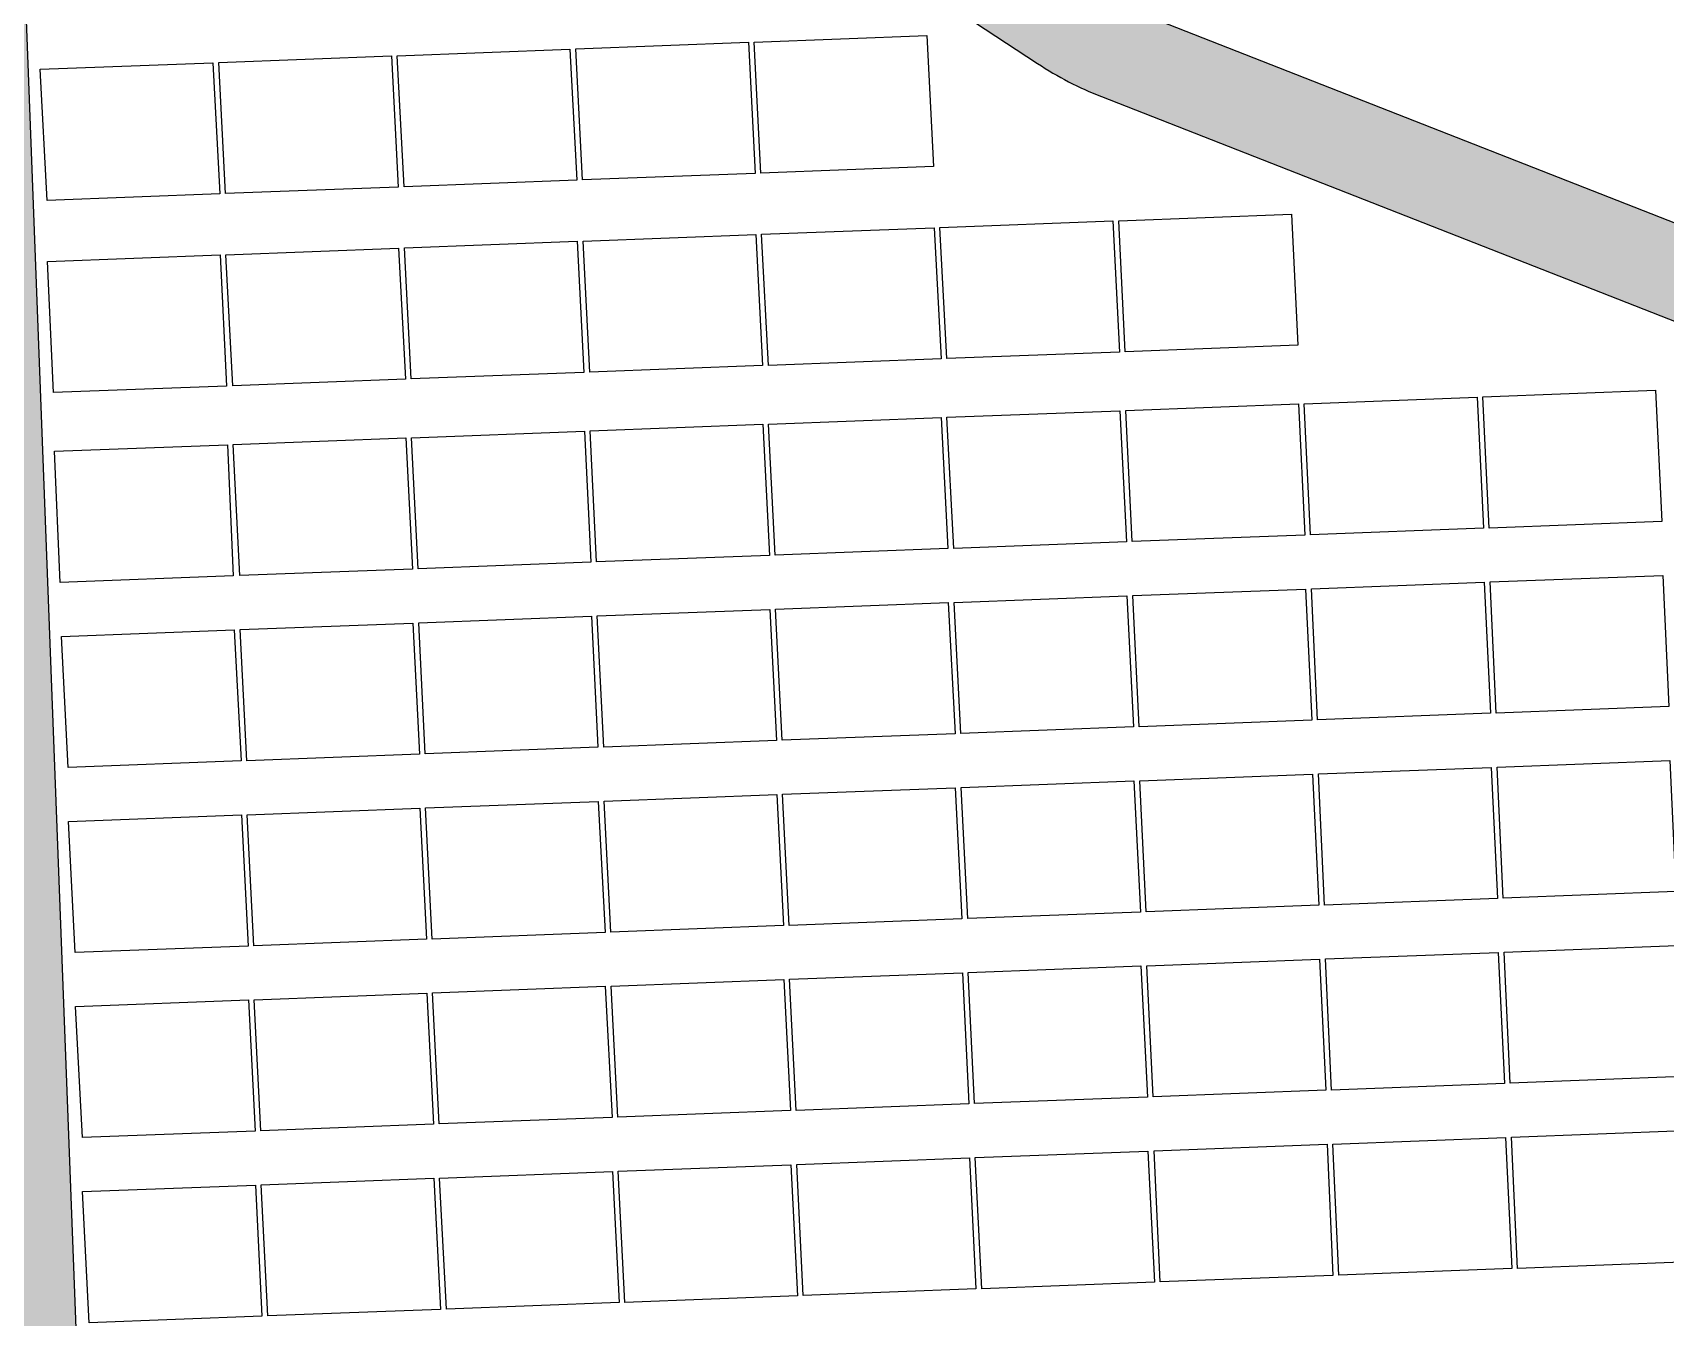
# Model space of a CAD drawing. Header units: metres. Extents: x 1956498 to 1957612, y 2277909 to 2278547.
# Drawn here: x 1957134.7 to 1957205.9, y 2278287.7 to 2278343.8 of the extents above; entities that cross this region are included whole.
import ezdxf

# ---------------------------------------------------------------- set-up
doc = ezdxf.new("R2010")
doc.units = ezdxf.units.M
doc.layers.add('PVcase PV Modules (full frames)', color=142, linetype='Continuous')
doc.layers.add('UBS-100-Circulation intérieure lourde', color=252, linetype='Continuous')

# ---------------------------------------------------------------- blocks, each defined once
blk = doc.blocks.new('3P6@20DEG F FX ID1 PVBlock')
at = {"color": 0, "transparency": 33554687}
blk.add_polyline3d([(0, 0, 2.083586713139974), (7.539539347030692, 0.2870042413902952, 2.083586713139975), (7.757297679336461, -5.433460050740019, 1.675326544159361e-15), (0.2177583323057694, -5.720464292130313, 0)], close=True, dxfattribs=at)

msp = doc.modelspace()

# ---------------------------------------------------------------- hatches: boundary and pattern name
at = {"layer": 'UBS-100-Circulation intérieure lourde', "transparency": 33554687}
h = msp.add_hatch(color=256, dxfattribs=at)
h.dxf.hatch_style = 1
edge = h.paths.add_edge_path()
edge.add_line((1957100.904591382, 2278468.555866703), (1957100.753361517, 2278472.558173093))
edge.add_line((1957100.753361517, 2278472.558173093), (1957132.816654769, 2278473.769706397))
edge.add_line((1957132.816654769, 2278473.769706397), (1957132.808612478, 2278474.269761042))
edge.add_line((1957132.808612478, 2278474.269761042), (1957136.783818054, 2278474.420594237))
edge.add_line((1957136.783818054, 2278474.420594237), (1957136.813778432, 2278473.92137124))
edge.add_line((1957136.813778432, 2278473.92137124), (1957168.819853343, 2278475.135793599))
edge.add_line((1957168.819853343, 2278475.135793599), (1957168.958625583, 2278471.138123934))
edge.add_arc((1957169.336977691, 2278460.238777386), 10.90591149256798, 91.98812632865867, 146.5138370634228)
edge.add_arc((1957147.782390997, 2278474.560560356), 14.97295363485333, 272.12011294739364, 326.31405675284907, ccw=False)
edge.add_line((1957148.336308048, 2278459.597856174), (1957137.373009112, 2278459.181870291))
edge.add_line((1957137.373009112, 2278459.181870291), (1957139.756809385, 2278396.356865772))
edge.add_arc((1957150.748899526, 2278396.773944095), 11.00000000018047, 182.1729597419471, 212.5768232497092)
edge.add_arc((1957160.318095263, 2278402.888247491), 22.35580085564231, 212.576823236195, 215.8159889456511)
edge.add_line((1957142.18976407, 2278389.805990803), (1957161.181589846, 2278366.263666817))
edge.add_line((1957161.181589846, 2278366.263666817), (1957173.172571108, 2278351.399553539))
edge.add_arc((1957181.763192118, 2278358.269868718), 11.0000000000305, 218.6509348811032, 236.6019506149951)
edge.add_line((1957175.708216624, 2278349.086336078), (1957180.739224132, 2278345.769243584))
edge.add_arc((1957186.794199627, 2278354.952776224), 10.99999999965227, 236.6019506092874, 248.5926727573044)
edge.add_line((1957182.779245289, 2278344.711675617), (1957212.706367968, 2278332.978949256))
edge.add_arc((1957216.721322306, 2278343.220049854), 10.99999999124453, 248.592672742742, 263.4648716894179)
edge.add_line((1957215.469386391, 2278332.291524964), (1957237.256257819, 2278329.795692536))
edge.add_arc((1957238.508193734, 2278340.724217435), 11.00000000050915, 263.4648716925292, 282.4663375182736)
edge.add_line((1957240.882719537, 2278329.983564418), (1957257.158739038, 2278333.581839886))
edge.add_arc((1957260.396728769, 2278318.935494864), 15.00000000056504, 70.81176229011601, 102.46633751617708, ccw=False)
edge.add_line((1957265.326820291, 2278333.102152818), (1957277.43753311, 2278328.887543925))
edge.add_line((1957277.43753311, 2278328.887543925), (1957282.107586167, 2278327.262334291))
edge.add_arc((1957285.722986615, 2278337.651216771), 10.99999998111232, 250.8117622640968, 275.210651010546)
edge.add_line((1957286.721981409, 2278326.696673925), (1957305.396247846, 2278327.397689088))
edge.add_arc((1957311.79115068, 2278336.347840748), 10.99999986384021, 234.4541106983642, 249.8540380461771)
edge.add_line((1957308.002608678, 2278326.020839901), (1957334.030594218, 2278316.471950349))
edge.add_line((1957334.030594218, 2278316.471950349), (1957351.043339089, 2278310.230483009))
edge.add_line((1957351.043339089, 2278310.230483009), (1957353.180141164, 2278309.252055776))
edge.add_line((1957353.180141164, 2278309.252055776), (1957355.121922724, 2278307.966086621))
edge.add_line((1957355.121922724, 2278307.966086621), (1957356.983712384, 2278306.241898282))
edge.add_line((1957356.983712384, 2278306.241898282), (1957357.869576325, 2278305.17477735))
edge.add_line((1957357.869576325, 2278305.17477735), (1957365.41469694, 2278294.107743418))
edge.add_line((1957365.41469694, 2278294.107743418), (1957367.833314173, 2278291.187657315))
edge.add_line((1957367.833314173, 2278291.187657315), (1957375.338810458, 2278282.125993856))
edge.add_line((1957375.338810458, 2278282.125993856), (1957391.693018509, 2278266.737307523))
edge.add_line((1957391.693018509, 2278266.737307523), (1957415.143981138, 2278246.4004236))
edge.add_arc((1957422.350790108, 2278254.710772837), 10.99999999805316, 229.0678792570999, 272.1729597533138)
edge.add_line((1957422.767868433, 2278243.718682698), (1957436.849690486, 2278244.252996251))
edge.add_arc((1957437.418433656, 2278229.263782424), 14.99999999824896, 18.602666770644987, 92.17295975412998, ccw=False)
edge.add_line((1957451.634737105, 2278234.048833751), (1957459.386959118, 2278211.017118323))
edge.add_line((1957459.386959118, 2278211.017118323), (1957459.859538958, 2278211.171857152))
edge.add_line((1957459.859538958, 2278211.171857152), (1957461.135928173, 2278207.380822813))
edge.add_line((1957461.135928173, 2278207.380822813), (1957460.660946449, 2278207.232124338))
edge.add_line((1957460.660946449, 2278207.232124338), (1957472.307757829, 2278172.629652306))
edge.add_line((1957472.307757829, 2278172.629652306), (1957482.139038813, 2278142.82980691))
edge.add_line((1957482.139038813, 2278142.82980691), (1957490.961148555, 2278124.362410211))
edge.add_line((1957490.961148555, 2278124.362410211), (1957501.430666543, 2278087.278296096))
edge.add_arc((1957489.981897774, 2278083.429523094), 12.07838399484327, -2.899720893765277, 18.581281932083016, ccw=False)
edge.add_arc((1957485.544816651, 2278082.818500897), 16.49999999976717, -85.94319670902001, 4.851017365581356e-09, ccw=False)
edge.add_line((1957486.712116225, 2278066.359843246), (1957468.603688631, 2278064.880594921))
edge.add_line((1957468.603688631, 2278064.880594921), (1957468.017484826, 2278072.056691711))
edge.add_line((1957468.017484826, 2278072.056691711), (1957452.169641392, 2278070.762106868))
edge.add_line((1957452.169641392, 2278070.762106868), (1957452.755845196, 2278063.58601008))
edge.add_line((1957452.755845196, 2278063.58601008), (1957439.457871038, 2278062.49971996))
edge.add_line((1957439.457871038, 2278062.49971996), (1957276.33056151, 2278056.440173714))
edge.add_line((1957276.33056151, 2278056.440173714), (1957276.365446014, 2278055.436294499))
edge.add_line((1957276.365446014, 2278055.436294499), (1957272.36788014, 2278055.29677117))
edge.add_line((1957272.36788014, 2278055.29677117), (1957272.333308326, 2278056.291691277))
edge.add_line((1957272.333308326, 2278056.291691277), (1957145.539253832, 2278051.581784401))
edge.add_line((1957145.539253832, 2278051.581784401), (1957145.575410645, 2278050.57795129))
edge.add_line((1957145.575410645, 2278050.57795129), (1957141.57784469, 2278050.438430268))
edge.add_line((1957141.57784469, 2278050.438430268), (1957141.542000643, 2278051.433301963))
edge.add_line((1957141.542000643, 2278051.433301963), (1957109.513162946, 2278050.243554987))
edge.add_line((1957109.513162946, 2278050.243554987), (1957109.364676943, 2278054.240904152))
edge.add_arc((1957108.934951128, 2278065.365050067), 11.13244297632317, 272.2122362774586, 329.7688181543946)
edge.add_arc((1957130.551031363, 2278050.802065572), 14.97289109195535, 92.14139192983538, 143.2535382792884, ccw=False)
edge.add_line((1957129.991559715, 2278065.764500505), (1957140.983981809, 2278066.172830197))
edge.add_line((1957140.983981809, 2278066.172830197), (1957139.700374595, 2278100.023537196))
edge.add_line((1957139.700374595, 2278100.023537196), (1957134.254311841, 2278099.816894541))
edge.add_line((1957134.254311841, 2278099.816894541), (1957133.799317311, 2278111.808265605))
edge.add_line((1957133.799317311, 2278111.808265605), (1957139.245398338, 2278112.014908954))
edge.add_line((1957139.245398338, 2278112.014908954), (1957135.885699768, 2278200.559537599))
edge.add_line((1957135.885699768, 2278200.559537599), (1957130.439624615, 2278200.352894474))
edge.add_line((1957130.439624615, 2278200.352894474), (1957129.984630086, 2278212.344265537))
edge.add_line((1957129.984630086, 2278212.344265537), (1957135.430704443, 2278212.550908633))
edge.add_line((1957135.430704443, 2278212.550908633), (1957128.486866818, 2278395.555306019))
edge.add_arc((1957124.389092964, 2278405.763550209), 10.99999999987719, 291.8714186655437, 362.1729597322981)
edge.add_line((1957135.381183105, 2278406.18062853), (1957135.179725075, 2278411.490050555))
edge.add_line((1957135.179725075, 2278411.490050555), (1957129.733644062, 2278411.283407202))
edge.add_line((1957129.733644062, 2278411.283407202), (1957129.278649522, 2278423.274778265))
edge.add_line((1957129.278649522, 2278423.274778265), (1957134.724730542, 2278423.481421619))
edge.add_line((1957134.724730542, 2278423.481421619), (1957133.375885425, 2278459.030205446))
edge.add_line((1957133.375885425, 2278459.030205446), (1957122.355004078, 2278458.612034686))
edge.add_arc((1957121.786260912, 2278473.601248515), 15.00000000047225, 218.0847095167218, 272.1729597360186, ccw=False)
edge.add_arc((1957101.321669703, 2278457.56377656), 11.00000000104933, 38.08470952014623, 92.17295973328002)
edge = h.paths.add_edge_path(flags=16)
edge.add_arc((1957181.763192115, 2278358.269868713), 14.99999999371181, 218.6509348683465, 236.6019506101183)
edge.add_line((1957173.506407352, 2278345.746869663), (1957178.537414862, 2278342.42977717))
edge.add_arc((1957186.794199627, 2278354.952776224), 14.99999999964584, 236.601950611236, 248.5926727572719)
edge.add_line((1957181.319261893, 2278340.987639032), (1957211.246384573, 2278329.254912671))
edge.add_arc((1957216.721322308, 2278343.220049864), 15.00000000022276, 248.5926727562651, 263.4648716904609)
edge.add_line((1957215.014136968, 2278328.317515911), (1957236.801008394, 2278325.821683482))
edge.add_arc((1957238.508193735, 2278340.724217433), 14.99999999803783, 263.4648716859144, 282.466337513755)
edge.add_line((1957241.746183464, 2278326.077872412), (1957258.022202966, 2278329.67614788))
edge.add_arc((1957260.396728768, 2278318.935494853), 11.00000001114596, 70.81176230296711, 102.4663374986028, ccw=False)
edge.add_line((1957264.012129219, 2278329.324377364), (1957266.630044662, 2278328.413325316))
edge.add_arc((1957262.59806393, 2278317.019735591), 12.08597350032316, -15.41110296215021, 70.51207012407531, ccw=False)
edge.add_line((1957274.249473271, 2278313.807973484), (1957271.268073141, 2278305.86399994))
edge.add_arc((1957284.375373826, 2278300.944785682), 14.00000000534359, 159.428716907625, 189.0600247172175)
edge.add_line((1957270.550039033, 2278298.740218142), (1957275.336335544, 2278268.724285087))
edge.add_line((1957275.336335544, 2278268.724285087), (1957280.981075901, 2278231.085650635))
edge.add_line((1957280.981075901, 2278231.085650635), (1957283.527617385, 2278205.796692873))
edge.add_arc((1957271.587998805, 2278204.594399987), 12.00000000110145, -23.736856637049584, 5.750173460289716, ccw=False)
edge.add_line((1957282.572844923, 2278199.763959449), (1957267.709824848, 2278165.964146144))
edge.add_arc((1957281.440882496, 2278159.926095472), 15.00000000091574, 156.2631433617379, 182.1273524674696)
edge.add_line((1957266.451220697, 2278159.369283854), (1957269.745535526, 2278070.955737291))
edge.add_line((1957269.745535526, 2278070.955737291), (1957260.790970654, 2278070.623107655))
edge.add_arc((1957261.332977255, 2278055.659967308), 14.97295362267295, 92.07450565045008, 146.2684495008284)
edge.add_arc((1957239.789797498, 2278069.998903105), 10.90591148178588, 272.12735244067653, 326.46822982138144, ccw=False)
edge.add_line((1957240.194633374, 2278059.100508125), (1957177.433644996, 2278056.769339506))
edge.add_arc((1957177.059529884, 2278067.931453968), 11.16838221888475, 214.7713054980718, 271.9196359207036, ccw=False)
edge.add_arc((1957156.534410311, 2278051.72215383), 15.02232377643744, 40.92128798083349, 92.07303260785335)
edge.add_line((1957155.99100252, 2278066.734645949), (1957144.981396258, 2278066.316923982))
edge.add_line((1957144.981396258, 2278066.316923982), (1957133.75025469, 2278362.334591734))
edge.add_arc((1957144.742344828, 2278362.751670063), 10.9999999976357, 111.87141570956379, 182.1729597764313, ccw=False)
edge.add_arc((1957144.742344829, 2278362.751670065), 10.99999999612718, 38.89346214562062, 111.87141571430351, ccw=False)
edge.add_line((1957153.303807609, 2278369.658286818), (1957170.048708923, 2278348.901257111))
edge = h.paths.add_edge_path(flags=16)
edge.add_line((1957272.025767218, 2278117.055929944), (1957270.448463843, 2278159.517766952))
edge.add_arc((1957281.440882495, 2278159.926095471), 11.00000000016977, 156.2631433570347, 182.1273524628736, ccw=False)
edge.add_line((1957271.371440221, 2278164.353999298), (1957286.234460295, 2278198.153812604))
edge.add_arc((1957271.587998805, 2278204.594399986), 16.00000000069108, 336.2631433642026, 365.7501734605682)
edge.add_line((1957287.507490244, 2278206.197457168), (1957284.908020246, 2278231.578369985))
edge.add_line((1957284.908020246, 2278231.578369985), (1957283.141755098, 2278243.447678879))
edge.add_line((1957283.141755098, 2278243.447678879), (1957279.289349033, 2278269.335863126))
edge.add_line((1957279.289349033, 2278269.335863126), (1957274.500134686, 2278299.370094582))
edge.add_arc((1957284.375373817, 2278300.944785681), 9.999999997873525, 159.4287168936976, 189.0600247196681, ccw=False)
edge.add_line((1957275.013016192, 2278304.458510152), (1957279.214042345, 2278315.652190693))
edge.add_arc((1957289.512635735, 2278311.787093775), 10.99999999983523, 92.17295974688648, 159.428716893729, ccw=False)
edge.add_line((1957289.095557411, 2278322.779183916), (1957301.544302269, 2278323.251532811))
edge.add_arc((1957301.961380593, 2278312.25944267), 11.00000000020696, 69.86190916283749, 92.17295974558272, ccw=False)
edge.add_line((1957305.748503915, 2278322.586964006), (1957349.677161311, 2278306.478234961))
edge.add_arc((1957345.888706479, 2278296.15120199), 10.9999999999216, 34.204252080570086, 69.85452193354149, ccw=False)
edge.add_line((1957354.986133919, 2278302.334794309), (1957362.212940238, 2278291.702569106))
edge.add_line((1957362.212940238, 2278291.702569106), (1957372.749401529, 2278278.981509413))
edge.add_line((1957372.749401529, 2278278.981509413), (1957390.450628952, 2278262.422152778))
edge.add_line((1957390.450628952, 2278262.422152778), (1957412.523323331, 2278243.378478422))
edge.add_arc((1957422.35079011, 2278254.710772843), 15.00000000369765, 229.0678792678687, 272.1729597435449)
edge.add_line((1957422.919533278, 2278239.72155901), (1957430.559142554, 2278240.004315736))
edge.add_arc((1957431.204720249, 2278229.013993205), 11.00926700150035, -17.187423331424725, 93.36172320916899, ccw=False)
edge.add_arc((1957456.112816926, 2278221.528227918), 15.00000000122331, 163.6102600524668, 198.6026667782063)
edge.add_line((1957441.896513475, 2278216.743176588), (1957448.83078015, 2278196.141592104))
edge.add_line((1957448.83078015, 2278196.141592104), (1957443.723001539, 2278194.452315055))
edge.add_line((1957443.723001539, 2278194.452315055), (1957447.491080675, 2278183.059265436))
edge.add_line((1957447.491080675, 2278183.059265436), (1957454.702656006, 2278185.444385089))
edge.add_arc((1957464.3856721, 2278196.864916577), 14.9729536219545, 229.7067093358074, 252.743763811032)
edge.add_arc((1957456.745409134, 2278172.140127023), 10.90543183860023, 18.592582549989572, 72.94415317579319, ccw=False)
edge.add_line((1957467.08168315, 2278175.617177936), (1957473.845246504, 2278155.202047458))
edge.add_line((1957473.845246504, 2278155.202047458), (1957477.609210234, 2278143.807640321))
edge.add_line((1957477.609210234, 2278143.807640321), (1957478.40640029, 2278141.363766999))
edge.add_line((1957478.40640029, 2278141.363766999), (1957487.216103178, 2278122.905521998))
edge.add_line((1957487.216103178, 2278122.905521998), (1957497.580171497, 2278086.1949215))
edge.add_arc((1957485.544823047, 2278082.818499441), 12.49999352979102, -22.360478287467117, 15.671044944006724, ccw=False)
edge.add_arc((1957486.932029705, 2278082.247852195), 10.99999999935515, 247.75017548248752, 337.6395266913348, ccw=False)
edge.add_line((1957482.766926096, 2278072.066893895), (1957479.962914685, 2278073.214035225))
edge.add_line((1957479.962914685, 2278073.214035225), (1957479.651977357, 2278077.020418486))
edge.add_line((1957479.651977357, 2278077.020418486), (1957439.883181602, 2278073.771769512))
edge.add_line((1957439.883181602, 2278073.771769512), (1957440.256840786, 2278069.19756778))
edge.add_line((1957440.256840786, 2278069.19756778), (1957439.017844782, 2278068.285330927))
edge.add_arc((1957432.49593442, 2278077.143360346), 10.99999999774903, 272.1729597327119, 306.36313923762015, ccw=False)
edge.add_line((1957432.913012741, 2278066.151270207), (1957308.215541744, 2278061.62734446))
edge.add_arc((1957307.807213225, 2278072.619763113), 11.00000000040244, 218.0391022470941, 272.1273524628285, ccw=False)
edge.add_arc((1957287.329862724, 2278056.598585999), 14.99999999341863, 38.03910222932938, 92.12735247566893)
edge.add_line((1957286.773051104, 2278071.58824779), (1957273.742215009, 2278071.102625302))
edge.add_line((1957273.742215009, 2278071.102625302), (1957272.471216512, 2278105.064200506))
edge.add_line((1957272.471216512, 2278105.064200506), (1957277.717598142, 2278105.259084572))
edge.add_line((1957277.717598142, 2278105.259084572), (1957277.272148847, 2278117.250814011))
edge.add_line((1957277.272148847, 2278117.250814011), (1957272.025767218, 2278117.055929944))

# ---------------------------------------------------------------- linework, layer by layer
msp.add_lwpolyline([(1957137.373009112, 2278459.18187029), (1957139.759136707, 2278396.295529243, 0.161608705247405), (1957142.18976407, 2278389.805990802), (1957161.181589846, 2278366.263666817), (1957173.172571109, 2278351.399553538, 0.07848665239500643), (1957175.708216624, 2278349.086336077), (1957180.739224132, 2278345.769243584, 0.05236718591524724), (1957182.779245289, 2278344.711675616), (1957212.706367968, 2278332.978949255, 0.06498345030202306), (1957215.469386391, 2278332.291524963), (1957237.256257819, 2278329.795692535, 0.08310003228362475), (1957240.882719537, 2278329.983564417), (1957257.158739038, 2278333.581839886, -0.1390041893339684), (1957265.326820291, 2278333.102152817), (1957277.43753311, 2278328.887543924), (1957282.107586167, 2278327.26233429, 0.528139399547314), (1957296.715076758, 2278338.068295111), (1957294.963596078, 2278384.228530477), (1957294.487589629, 2278396.776465987), (1957291.906609636, 2278464.795341453, 0.4142135635150986), (1957280.497441191, 2278475.370353268), (1957168.971522206, 2278471.138563978, 0.2428193826311437), (1957160.241239293, 2278466.25595683, -0.240973956160161), (1957148.336308048, 2278459.597856173)], format="xyb", close=True, dxfattribs=at)
msp.add_lwpolyline([(1957144.981396258, 2278066.316923981), (1957133.75025469, 2278362.334591733, -0.7217501822800686), (1957153.303807609, 2278369.658286817), (1957170.048708923, 2278348.90125711, 0.07848665239875194), (1957173.506407353, 2278345.746869662), (1957178.537414862, 2278342.429777169, 0.05236718590776408), (1957181.319261893, 2278340.987639031), (1957211.246384573, 2278329.25491267, 0.06498345030081025), (1957215.014136968, 2278328.31751591), (1957236.801008394, 2278325.821683481, 0.08310003228419802), (1957241.746183464, 2278326.077872411), (1957258.022202967, 2278329.67614788, -0.1390041893372378), (1957264.012129219, 2278329.324377363), (1957266.630044662, 2278328.413325315, -0.3935232913751147), (1957274.249473271, 2278313.807973483)], format="xyb", dxfattribs=at)

# ---------------------------------------------------------------- block references
at = {"layer": 'PVcase PV Modules (full frames)', "color": 144, "true_color": 0x007ca5, "transparency": 33554687, "extrusion": (-0.03705786249498642, -0.001410664925717, 0.9993121258404554), "rotation": 87.82000000000001}
msp.add_blockref('3P6@20DEG F FX ID1 PVBlock', (-2202245.783621767, 2041034.103057481, -75112.66607648267), dxfattribs=at)
at = {"layer": 'PVcase PV Modules (full frames)', "color": 144, "true_color": 0x007ca5, "transparency": 33554687, "extrusion": (-0.04046294990399654, -0.001540284851246731, 0.9991798522826827), "rotation": 87.82000000000001}
msp.add_blockref('3P6@20DEG F FX ID1 PVBlock', (-2202245.783621767, 2040742.705945421, -82072.36875416609), dxfattribs=at)
at = {"layer": 'PVcase PV Modules (full frames)', "color": 144, "true_color": 0x007ca5, "transparency": 33554687, "extrusion": (-0.04106452541387968, -0.001563184754663375, 0.9991552738218198), "rotation": 87.82000000000001}
msp.add_blockref('3P6@20DEG F FX ID1 PVBlock', (-2202245.783621767, 2040700.682342308, -83301.93197574404), dxfattribs=at)
at = {"layer": 'PVcase PV Modules (full frames)', "color": 144, "true_color": 0x007ca5, "transparency": 33554687, "extrusion": (-0.03718464390686124, -0.001415491056500687, 0.9993074094804806), "rotation": 87.82000000000001}
msp.add_blockref('3P6@20DEG F FX ID1 PVBlock', (-2202245.783621767, 2041016.755076119, -75371.79663793881), dxfattribs=at)
at = {"layer": 'PVcase PV Modules (full frames)', "color": 144, "true_color": 0x007ca5, "transparency": 33554687, "extrusion": (-0.04469891035790822, -0.001701533245966365, 0.9989990551534214), "rotation": 87.82000000000001}
msp.add_blockref('3P6@20DEG F FX ID1 PVBlock', (-2202245.783621766, 2040368.319355418, -90730.24043513484), dxfattribs=at)
at = {"layer": 'PVcase PV Modules (full frames)', "color": 144, "true_color": 0x007ca5, "transparency": 33554687, "extrusion": (-0.03778841901383383, -0.001438474690986958, 0.9992847272819686), "rotation": 87.82000000000001}
msp.add_blockref('3P6@20DEG F FX ID1 PVBlock', (-2202237.394972381, 2040986.387824857, -76606.31235425097), dxfattribs=at)
at = {"layer": 'PVcase PV Modules (full frames)', "color": 144, "true_color": 0x007ca5, "transparency": 33554687, "extrusion": (-0.02989630539939564, -0.001138049164091882, 0.9995523576919652), "rotation": 87.82000000000001}
msp.add_blockref('3P6@20DEG F FX ID1 PVBlock', (-2202237.39497238, 2041535.821824377, -60475.3698258503), dxfattribs=at)
at = {"layer": 'PVcase PV Modules (full frames)', "color": 144, "true_color": 0x007ca5, "transparency": 33554687, "extrusion": (-0.0351894572269125, -0.00133954118567254, 0.9993797615168556), "rotation": 87.82000000000001}
msp.add_blockref('3P6@20DEG F FX ID1 PVBlock', (-2202237.39497238, 2041163.25105903, -71294.25849176873), dxfattribs=at)
at = {"layer": 'PVcase PV Modules (full frames)', "color": 144, "true_color": 0x007ca5, "transparency": 33554687, "extrusion": (-0.0390686473257857, -0.001487208564313427, 0.9992354222138142), "rotation": 87.82000000000001}
msp.add_blockref('3P6@20DEG F FX ID1 PVBlock', (-2202237.394972381, 2040878.697899465, -79223.0061146852), dxfattribs=at)
at = {"layer": 'PVcase PV Modules (full frames)', "color": 144, "true_color": 0x007ca5, "transparency": 33554687, "extrusion": (-0.03877984539946675, -0.001476214871733539, 0.9992466884510781), "rotation": 87.82000000000001}
msp.add_blockref('3P6@20DEG F FX ID1 PVBlock', (-2202237.394972381, 2040878.128749225, -78632.64542528367), dxfattribs=at)
at = {"layer": 'PVcase PV Modules (full frames)', "color": 144, "true_color": 0x007ca5, "transparency": 33554687, "extrusion": (-0.03320189689225716, -0.001263881623488565, 0.999447865896965), "rotation": 87.82000000000001}
msp.add_blockref('3P6@20DEG F FX ID1 PVBlock', (-2202237.39497238, 2041293.296799187, -67231.86666068307), dxfattribs=at)
at = {"layer": 'PVcase PV Modules (full frames)', "color": 144, "true_color": 0x007ca5, "transparency": 33554687, "extrusion": (-0.02607742890619335, -0.0009926777162558272, 0.9996594331534085), "rotation": 87.82000000000001}
msp.add_blockref('3P6@20DEG F FX ID1 PVBlock', (-2202237.39497238, 2041705.29996449, -52670.28234439763), dxfattribs=at)
at = {"layer": 'PVcase PV Modules (full frames)', "color": 144, "true_color": 0x007ca5, "transparency": 33554687, "extrusion": (-0.02776264695733962, -0.00105682815119413, 0.9996139847702117), "rotation": 87.82000000000001}
msp.add_blockref('3P6@20DEG F FX ID1 PVBlock', (-2202229.110568194, 2041668.11537175, -56114.77717954973), dxfattribs=at)
at = {"layer": 'PVcase PV Modules (full frames)', "color": 144, "true_color": 0x007ca5, "transparency": 33554687, "extrusion": (-0.02862077262320615, -0.001089494033605972, 0.9995897480352635), "rotation": 87.82000000000001}
msp.add_blockref('3P6@20DEG F FX ID1 PVBlock', (-2202229.110568193, 2041626.951254198, -57868.73789877528), dxfattribs=at)
at = {"layer": 'PVcase PV Modules (full frames)', "color": 144, "true_color": 0x007ca5, "transparency": 33554687, "extrusion": (-0.0372302046693286, -0.001417225397481911, 0.9993057106473737), "rotation": 87.82000000000001}
msp.add_blockref('3P6@20DEG F FX ID1 PVBlock', (-2202229.110568192, 2041028.863502398, -75465.83582498225), dxfattribs=at)
at = {"layer": 'PVcase PV Modules (full frames)', "color": 144, "true_color": 0x007ca5, "transparency": 33554687, "extrusion": (-0.03092178234741355, -0.001177085532228222, 0.9995211142572772), "rotation": 87.82000000000001}
msp.add_blockref('3P6@20DEG F FX ID1 PVBlock', (-2202229.110568192, 2041472.629765721, -62571.84953198671), dxfattribs=at)
at = {"layer": 'PVcase PV Modules (full frames)', "color": 144, "true_color": 0x007ca5, "transparency": 33554687, "extrusion": (-0.03296575276868327, -0.001254892431718939, 0.9994556940602114), "rotation": 87.82000000000001}
msp.add_blockref('3P6@20DEG F FX ID1 PVBlock', (-2202229.110568192, 2041309.112357385, -66749.64456278962), dxfattribs=at)
at = {"layer": 'PVcase PV Modules (full frames)', "color": 144, "true_color": 0x007ca5, "transparency": 33554687, "extrusion": (-0.03296575276871343, -0.001254892431720087, 0.9994556940602104), "rotation": 87.82000000000001}
msp.add_blockref('3P6@20DEG F FX ID1 PVBlock', (-2202229.110568193, 2041316.907493534, -66749.64456285126), dxfattribs=at)
at = {"layer": 'PVcase PV Modules (full frames)', "color": 144, "true_color": 0x007ca5, "transparency": 33554687, "extrusion": (-0.03652088230173101, -0.001390223943063653, 0.9993319230532423), "rotation": 87.82000000000001}
msp.add_blockref('3P6@20DEG F FX ID1 PVBlock', (-2202229.110568193, 2041074.156826835, -74016.03359611747), dxfattribs=at)
at = {"layer": 'PVcase PV Modules (full frames)', "color": 144, "true_color": 0x007ca5, "transparency": 33554687, "extrusion": (-0.01463499010985683, -0.0005571035630828222, 0.9998927475985134), "rotation": 359.9997664153156}
msp.add_blockref('3P6@20DEG F FX ID1 PVBlock', (1956935.275989584, 2278309.55662875, -29283.65162886227), dxfattribs=at)
at = {"layer": 'PVcase PV Modules (full frames)', "color": 144, "true_color": 0x007ca5, "transparency": 33554687, "extrusion": (-0.03321606094578536, -0.001264420800121349, 0.9994473945812686), "rotation": 87.82000000000001}
msp.add_blockref('3P6@20DEG F FX ID1 PVBlock', (-2202229.110568193, 2041284.523852009, -67261.24942200091), dxfattribs=at)
at = {"layer": 'PVcase PV Modules (full frames)', "color": 144, "true_color": 0x007ca5, "transparency": 33554687, "extrusion": (-0.02347612406357864, -0.0008936550188978562, 0.9997239984013881), "rotation": 87.82000000000001}
msp.add_blockref('3P6@20DEG F FX ID1 PVBlock', (-2202221.031751161, 2041897.891345102, -47353.84438179465), dxfattribs=at)
at = {"layer": 'PVcase PV Modules (full frames)', "color": 144, "true_color": 0x007ca5, "transparency": 33554687, "extrusion": (-0.03585430348338377, -0.001364849588042622, 0.9993560957473184), "rotation": 87.82000000000001}
msp.add_blockref('3P6@20DEG F FX ID1 PVBlock', (-2202221.031751161, 2041130.886175813, -72654.05047275295), dxfattribs=at)
at = {"layer": 'PVcase PV Modules (full frames)', "color": 144, "true_color": 0x007ca5, "transparency": 33554687, "extrusion": (-0.03190961251219961, -0.001214688817258962, 0.9994900205406748), "rotation": 87.82000000000001}
msp.add_blockref('3P6@20DEG F FX ID1 PVBlock', (-2202221.031751161, 2041409.729170209, -64591.3705494137), dxfattribs=at)
at = {"layer": 'PVcase PV Modules (full frames)', "color": 144, "true_color": 0x007ca5, "transparency": 33554687, "extrusion": (-0.02588235213163149, -0.0009852518167255005, 0.9996645102868221), "rotation": 87.82000000000001}
msp.add_blockref('3P6@20DEG F FX ID1 PVBlock', (-2202221.031751162, 2041770.111477721, -52272.03396110825), dxfattribs=at)
at = {"layer": 'PVcase PV Modules (full frames)', "color": 144, "true_color": 0x007ca5, "transparency": 33554687, "extrusion": (-0.03359072896204648, -0.001278683118391838, 0.9994348542537833), "rotation": 87.82000000000001}
msp.add_blockref('3P6@20DEG F FX ID1 PVBlock', (-2202221.031751161, 2041274.724410354, -68027.4918469184), dxfattribs=at)
at = {"layer": 'PVcase PV Modules (full frames)', "color": 144, "true_color": 0x007ca5, "transparency": 33554687, "extrusion": (-0.03570007872370935, -0.001358978783724664, 0.9993616250165834), "rotation": 87.82000000000001}
for p in [(-2202221.031751161, 2041134.286716226, -72338.82659118764), (-2202212.951195409, 2041134.267006564, -72339.27330371244)]:
    msp.add_blockref('3P6@20DEG F FX ID1 PVBlock', p, dxfattribs=at)
at = {"layer": 'PVcase PV Modules (full frames)', "color": 144, "true_color": 0x007ca5, "transparency": 33554687, "extrusion": (-0.03660524341520598, -0.001393435279494341, 0.9993288320130843), "rotation": 87.82000000000001}
msp.add_blockref('3P6@20DEG F FX ID1 PVBlock', (-2202221.031751162, 2041044.488288962, -74188.85638442356), dxfattribs=at)
at = {"layer": 'PVcase PV Modules (full frames)', "color": 144, "true_color": 0x007ca5, "transparency": 33554687, "extrusion": (-0.03296575276869827, -0.00125489243171951, 0.9994556940602111), "rotation": 87.82000000000001}
msp.add_blockref('3P6@20DEG F FX ID1 PVBlock', (-2202221.031751161, 2041309.09825941, -66750.09796489718), dxfattribs=at)
at = {"layer": 'PVcase PV Modules (full frames)', "color": 144, "true_color": 0x007ca5, "transparency": 33554687, "extrusion": (-0.03550809176423555, -0.001351670502790723, 0.9993684747910127), "rotation": 87.82000000000001}
for p in [(-2202221.031751161, 2041116.967457568, -71946.3944840886), (-2202212.95119541, 2041116.948972882, -71946.87637118841)]:
    msp.add_blockref('3P6@20DEG F FX ID1 PVBlock', p, dxfattribs=at)
at = {"layer": 'PVcase PV Modules (full frames)', "color": 144, "true_color": 0x007ca5, "transparency": 33554687, "extrusion": (-0.02809510226046535, -0.00106948357716619, 0.9996046825789944), "rotation": 87.82000000000001}
msp.add_blockref('3P6@20DEG F FX ID1 PVBlock', (-2202212.951195409, 2041641.499611457, -56795.2527760039), dxfattribs=at)
at = {"layer": 'PVcase PV Modules (full frames)', "color": 144, "true_color": 0x007ca5, "transparency": 33554687, "extrusion": (-0.02533459612673874, -0.0009644006361141633, 0.9996785624241965), "rotation": 87.82000000000001}
msp.add_blockref('3P6@20DEG F FX ID1 PVBlock', (-2202212.951195409, 2041798.451915988, -51152.95770217656), dxfattribs=at)
at = {"layer": 'PVcase PV Modules (full frames)', "color": 144, "true_color": 0x007ca5, "transparency": 33554687, "extrusion": (-0.02259671878514224, -0.0008601790950787623, 0.999744291502617), "rotation": 87.82000000000001}
msp.add_blockref('3P6@20DEG F FX ID1 PVBlock', (-2202212.951195409, 2041938.770983719, -45556.89749021146), dxfattribs=at)
at = {"layer": 'PVcase PV Modules (full frames)', "color": 144, "true_color": 0x007ca5, "transparency": 33554687, "extrusion": (-0.03268956373025105, -0.001244378868249471, 0.9994647787412811), "rotation": 87.82000000000001}
msp.add_blockref('3P6@20DEG F FX ID1 PVBlock', (-2202212.951195408, 2041350.851924688, -66186.00873661716), dxfattribs=at)
at = {"layer": 'PVcase PV Modules (full frames)', "color": 144, "true_color": 0x007ca5, "transparency": 33554687, "extrusion": (-0.03754458988851692, -0.001429192957724567, 0.9992939313223077), "rotation": 87.82000000000001}
msp.add_blockref('3P6@20DEG F FX ID1 PVBlock', (-2202212.951195409, 2040973.780197725, -76109.26365191117), dxfattribs=at)
at = {"layer": 'PVcase PV Modules (full frames)', "color": 144, "true_color": 0x007ca5, "transparency": 33554687, "extrusion": (-0.03562880544369311, -0.001356265655943122, 0.9993641722445957), "rotation": 87.82000000000001}
msp.add_blockref('3P6@20DEG F FX ID1 PVBlock', (-2202212.951195409, 2041123.831859233, -72193.58730269245), dxfattribs=at)
at = {"layer": 'PVcase PV Modules (full frames)', "color": 144, "true_color": 0x007ca5, "transparency": 33554687, "extrusion": (-0.03448286389386303, -0.001312643616180689, 0.9994044271787144), "rotation": 87.82000000000001}
msp.add_blockref('3P6@20DEG F FX ID1 PVBlock', (-2202212.951195409, 2041213.12373826, -69851.38752970762), dxfattribs=at)
at = {"layer": 'PVcase PV Modules (full frames)', "color": 144, "true_color": 0x007ca5, "transparency": 33554687, "extrusion": (-0.02653364423989425, -0.001010044259453326, 0.9996474106073324), "rotation": 87.82000000000001}
for p in [(-2202204.876802654, 2041735.564100344, -53604.25331538163), (-2202204.876802654, 2041727.769012166, -53604.25331538165)]:
    msp.add_blockref('3P6@20DEG F FX ID1 PVBlock', p, dxfattribs=at)
at = {"layer": 'PVcase PV Modules (full frames)', "color": 144, "true_color": 0x007ca5, "transparency": 33554687, "extrusion": (-0.0224094867021558, -0.0008530518158819753, 0.9997485119810609), "rotation": 87.82000000000001}
msp.add_blockref('3P6@20DEG F FX ID1 PVBlock', (-2202204.876802653, 2041947.25831686, -45174.71655904242), dxfattribs=at)
at = {"layer": 'PVcase PV Modules (full frames)', "color": 144, "true_color": 0x007ca5, "transparency": 33554687, "extrusion": (-0.03215689193337856, -0.00122410189137666, 0.9994820838192872), "rotation": 87.82000000000001}
msp.add_blockref('3P6@20DEG F FX ID1 PVBlock', (-2202204.876802654, 2041385.8413289, -65097.77075775003), dxfattribs=at)
at = {"layer": 'PVcase PV Modules (full frames)', "color": 144, "true_color": 0x007ca5, "transparency": 33554687, "extrusion": (-0.0373194486432421, -0.001420622607557058, 0.999302376953228), "rotation": 87.82000000000001}
msp.add_blockref('3P6@20DEG F FX ID1 PVBlock', (-2202204.876802654, 2040998.663551039, -75649.57926895058), dxfattribs=at)
at = {"layer": 'PVcase PV Modules (full frames)', "color": 144, "true_color": 0x007ca5, "transparency": 33554687, "extrusion": (-0.03348935659675396, -0.001274824222316154, 0.9994382611336918), "rotation": 87.82000000000001}
msp.add_blockref('3P6@20DEG F FX ID1 PVBlock', (-2202204.876802653, 2041281.584131044, -67821.21858306923), dxfattribs=at)
at = {"layer": 'PVcase PV Modules (full frames)', "color": 144, "true_color": 0x007ca5, "transparency": 33554687, "extrusion": (-0.0325152749689781, -0.001237744296638449, 0.9994704722415505), "rotation": 87.82000000000001}
msp.add_blockref('3P6@20DEG F FX ID1 PVBlock', (-2202204.876802654, 2041354.555705976, -65830.27810309324), dxfattribs=at)
at = {"layer": 'PVcase PV Modules (full frames)', "color": 144, "true_color": 0x007ca5, "transparency": 33554687, "extrusion": (-0.03591630384933989, -0.001367209727989921, 0.9993538661832262), "rotation": 87.82000000000001}
msp.add_blockref('3P6@20DEG F FX ID1 PVBlock', (-2202204.876802654, 2041087.350876674, -72781.69999882486), dxfattribs=at)
at = {"layer": 'PVcase PV Modules (full frames)', "color": 144, "true_color": 0x007ca5, "transparency": 33554687, "extrusion": (-0.03740801518719464, -0.001423994030211636, 0.9992990606624008), "rotation": 87.82000000000001}
msp.add_blockref('3P6@20DEG F FX ID1 PVBlock', (-2202204.876802653, 2040984.150778069, -75830.60077447619), dxfattribs=at)
at = {"layer": 'PVcase PV Modules (full frames)', "color": 144, "true_color": 0x007ca5, "transparency": 33554687, "extrusion": (-0.02163138093495137, -0.0008234320148359243, 0.9997656752052273), "rotation": 87.82000000000001}
msp.add_blockref('3P6@20DEG F FX ID1 PVBlock', (-2202196.795710033, 2041981.825325635, -43584.87397544508), dxfattribs=at)
at = {"layer": 'PVcase PV Modules (full frames)', "color": 144, "true_color": 0x007ca5, "transparency": 33554687, "extrusion": (-0.03294701864339226, -0.001254179288227039, 0.9994563127004726), "rotation": 87.82000000000001}
msp.add_blockref('3P6@20DEG F FX ID1 PVBlock', (-2202196.795710034, 2041333.686611639, -66713.23652713242), dxfattribs=at)
at = {"layer": 'PVcase PV Modules (full frames)', "color": 144, "true_color": 0x007ca5, "transparency": 33554687, "extrusion": (-0.02008975525295363, -0.0007647476458043057, 0.9997978880228316), "rotation": 87.82000000000001}
msp.add_blockref('3P6@20DEG F FX ID1 PVBlock', (-2202196.795710034, 2042031.047345057, -40433.93012985588), dxfattribs=at)
at = {"layer": 'PVcase PV Modules (full frames)', "color": 144, "true_color": 0x007ca5, "transparency": 33554687, "extrusion": (-0.02571456220052877, -0.0009788646331493542, 0.9996688467261872), "rotation": 87.82000000000001}
msp.add_blockref('3P6@20DEG F FX ID1 PVBlock', (-2202196.795710033, 2041778.830206705, -51930.65557544879), dxfattribs=at)
at = {"layer": 'PVcase PV Modules (full frames)', "color": 144, "true_color": 0x007ca5, "transparency": 33554687, "extrusion": (-0.03492867632261771, -0.001329614156690899, 0.9993889231408082), "rotation": 87.82000000000001}
msp.add_blockref('3P6@20DEG F FX ID1 PVBlock', (-2202196.795710034, 2041181.702291048, -70763.57579007604), dxfattribs=at)
at = {"layer": 'PVcase PV Modules (full frames)', "color": 144, "true_color": 0x007ca5, "transparency": 33554687, "extrusion": (-0.03263155172996703, -0.001242170551618084, 0.9994666772054059), "rotation": 87.82000000000001}
msp.add_blockref('3P6@20DEG F FX ID1 PVBlock', (-2202196.795710033, 2041346.861395799, -66068.44634711134), dxfattribs=at)
at = {"layer": 'PVcase PV Modules (full frames)', "color": 144, "true_color": 0x007ca5, "transparency": 33554687, "extrusion": (-0.03789334782271164, -0.00144246896859542, 0.9992807480753653), "rotation": 87.82000000000001}
msp.add_blockref('3P6@20DEG F FX ID1 PVBlock', (-2202196.795710033, 2040947.034776256, -76823.0829402068), dxfattribs=at)
at = {"layer": 'PVcase PV Modules (full frames)', "color": 144, "true_color": 0x007ca5, "transparency": 33554687, "extrusion": (-0.03599205359074329, -0.001370093259206659, 0.9993511369497621), "rotation": 87.82000000000001}
msp.add_blockref('3P6@20DEG F FX ID1 PVBlock', (-2202196.795710032, 2041097.399619425, -72937.02256980637), dxfattribs=at)
at = {"layer": 'PVcase PV Modules (full frames)', "color": 144, "true_color": 0x007ca5, "transparency": 33554687, "extrusion": (-0.03298631305417186, -0.001255675090826851, 0.9994550147110967), "rotation": 87.82000000000001}
msp.add_blockref('3P6@20DEG F FX ID1 PVBlock', (-2202196.795710033, 2041292.07377066, -66793.62424980858), dxfattribs=at)

doc.saveas('drawing.dxf')
